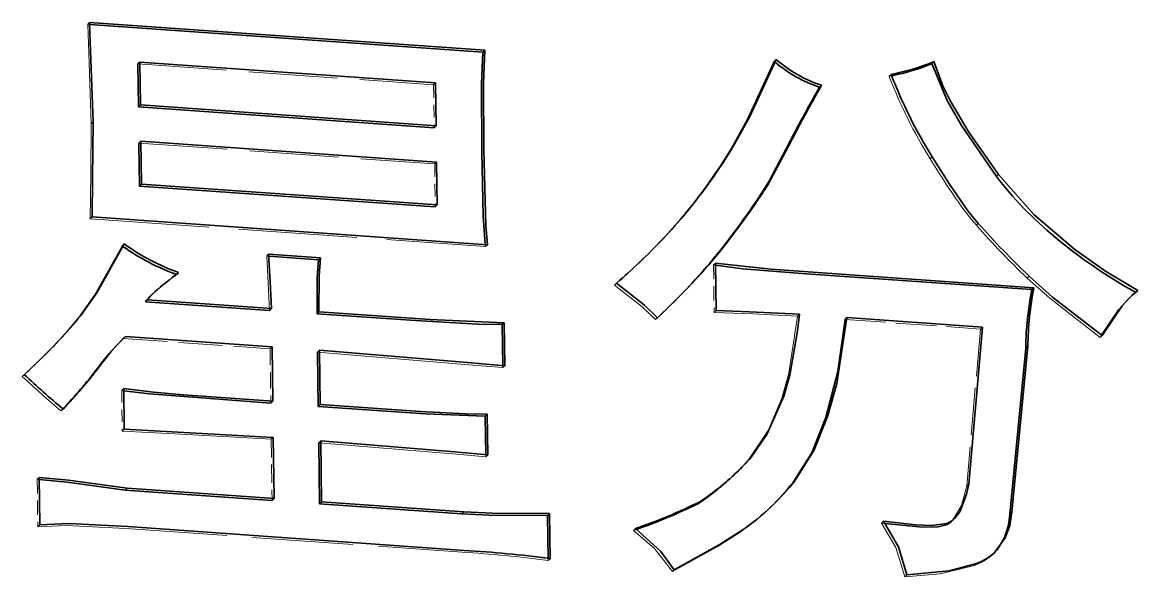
# Model space of a CAD drawing. Header units: millimetres. Extents: x -631 to 3210, y -446 to 2288.
# Drawn here: x -201.43 to -185.46, y -124.83 to -116.9 of the extents above; entities that cross this region are included whole.
import ezdxf

# ---------------------------------------------------------------- set-up
doc = ezdxf.new("R2010")
doc.units = ezdxf.units.MM
doc.linetypes.add('DASHED', pattern=[15, 12, -3])
doc.layers.get('0').update_dxf_attribs({"lineweight": 18})

msp = doc.modelspace()

# ---------------------------------------------------------------- linework, layer by layer
at = {"color": 7, "linetype": 'DASHED', "lineweight": 13, "ltscale": 0.000979933}
for p, q in [((-200.493, -116.927), (-200.465, -116.9)), ((-189.019, -117.672), (-188.99, -117.645)), ((-200.414, -118.326), (-200.442, -118.353)), ((-188.434, -118.852), (-188.406, -118.825)), ((-200.457, -119.71), (-200.429, -119.683)), ((-191.964, -119.663), (-191.936, -119.636)), ((-187.772, -119.804), (-187.744, -119.777)), ((-199.22, -120.509), (-199.191, -120.482)), ((-192.952, -120.66), (-192.924, -120.633)), ((-185.491, -120.767), (-185.463, -120.739)), ((-200.625, -121.127), (-200.596, -121.1)), ((-191.526, -121.052), (-191.498, -121.025)), ((-199.983, -121.425), (-199.954, -121.398)), ((-185.999, -121.41), (-185.971, -121.383)), ((-194.552, -121.841), (-194.524, -121.814)), ((-191.025, -123.149), (-190.996, -123.122)), ((-187.91, -123.538), (-187.881, -123.511)), ((-201.208, -124.12), (-201.179, -124.092)), ((-191.169, -124.206), (-191.14, -124.179)), ((-193.903, -124.603), (-193.874, -124.576)), ((-187.801, -124.672), (-187.772, -124.645)), ((-192.124, -124.761), (-192.096, -124.734)), ((-188.797, -124.834), (-188.769, -124.807))]:
    msp.add_line(p, q, dxfattribs=at)
at = {"color": 7, "linetype": 'DASHED', "lineweight": 13, "ltscale": 0.000738823}
msp.add_line((-200.463, -116.929), (-200.493, -116.927), dxfattribs=at)
at = {"color": 7, "lineweight": 35, "ltscale": 0.14177}
msp.add_line((-200.465, -116.9), (-194.808, -117.299), dxfattribs=at)
at = {"color": 7, "lineweight": 35, "ltscale": 0.14103}
msp.add_line((-194.836, -117.326), (-200.463, -116.929), dxfattribs=at)
at = {"color": 7, "lineweight": 35, "ltscale": 0.000981563}
for p, q in [((-194.836, -117.326), (-194.808, -117.299)), ((-189.652, -121.152), (-189.624, -121.125))]:
    msp.add_line(p, q, dxfattribs=at)
at = {"color": 7, "lineweight": 35, "ltscale": 0.00098046}
for p, q in [((-199.747, -117.468), (-199.775, -117.495)), ((-199.732, -118.6), (-199.761, -118.628)), ((-186.977, -120.726), (-186.949, -120.699)), ((-197.182, -121.044), (-197.21, -121.071)), ((-194.56, -121.226), (-194.532, -121.199)), ((-197.203, -121.621), (-197.175, -121.594)), ((-187.063, -121.561), (-187.035, -121.534)), ((-197.186, -122.916), (-197.158, -122.889)), ((-199.955, -123.594), (-199.927, -123.566)), ((-193.911, -123.956), (-193.883, -123.928))]:
    msp.add_line(p, q, dxfattribs=at)
at = {"color": 7, "lineweight": 35, "ltscale": 0.015375}
for p, q in [((-199.767, -118.11), (-199.775, -117.495)), ((-199.747, -117.468), (-199.739, -118.083)), ((-195.504, -118.382), (-195.512, -117.767)), ((-199.753, -119.243), (-199.761, -118.628)), ((-199.732, -118.6), (-199.724, -119.215)), ((-195.49, -119.514), (-195.498, -118.899)), ((-194.532, -121.199), (-194.524, -121.814))]:
    msp.add_line(p, q, dxfattribs=at)
at = {"color": 7, "linetype": 'DASHED', "lineweight": 13, "ltscale": 0.106124}
for p, q in [((-199.775, -117.495), (-195.541, -117.794)), ((-199.761, -118.628), (-195.526, -118.926))]:
    msp.add_line(p, q, dxfattribs=at)
at = {"color": 7, "lineweight": 35, "ltscale": 0.106124}
for p, q in [((-195.512, -117.767), (-199.747, -117.468)), ((-195.533, -118.409), (-199.767, -118.11)), ((-199.739, -118.083), (-195.504, -118.382)), ((-195.518, -119.541), (-199.753, -119.243))]:
    msp.add_line(p, q, dxfattribs=at)
at = {"color": 7, "linetype": 'DASHED', "lineweight": 13, "ltscale": 0.00098046}
for p, q in [((-190.669, -117.459), (-190.64, -117.431)), ((-195.512, -117.767), (-195.541, -117.794)), ((-191.266, -118.677), (-191.238, -118.65)), ((-200, -120.098), (-199.972, -120.071)), ((-197.931, -120.244), (-197.903, -120.217)), ((-194.8, -120.109), (-194.772, -120.082)), ((-191.535, -120.372), (-191.507, -120.345)), ((-190.331, -121.104), (-190.303, -121.077)), ((-187.713, -121.289), (-187.684, -121.262)), ((-201.429, -121.97), (-201.401, -121.943)), ((-190.556, -122.279), (-190.528, -122.252)), ((-199.998, -122.75), (-199.97, -122.723)), ((-197.865, -122.868), (-197.837, -122.841)), ((-194.794, -123.117), (-194.765, -123.09)), ((-201.216, -123.44), (-201.188, -123.413)), ((-190.726, -123.849), (-190.698, -123.822)), ((-192.653, -124.145), (-192.681, -124.172))]:
    msp.add_line(p, q, dxfattribs=at)
at = {"color": 7, "linetype": 'DASHED', "lineweight": 13, "ltscale": 0.000379337}
msp.add_line((-190.657, -117.468), (-190.669, -117.459), dxfattribs=at)
at = {"color": 7, "lineweight": 35, "ltscale": 0.000979933}
for p, q in [((-188.408, -117.489), (-188.379, -117.462)), ((-190.018, -117.828), (-189.99, -117.801)), ((-199.767, -118.11), (-199.739, -118.083)), ((-195.504, -118.382), (-195.533, -118.409)), ((-199.753, -119.243), (-199.724, -119.215)), ((-197.188, -120.297), (-197.159, -120.27)), ((-199.667, -120.898), (-199.638, -120.871)), ((-197.889, -121.023), (-197.861, -120.996)), ((-197.872, -122.35), (-197.843, -122.323)), ((-197.193, -122.398), (-197.165, -122.371)), ((-194.801, -122.535), (-194.773, -122.507)), ((-197.854, -123.742), (-197.825, -123.715)), ((-197.175, -123.79), (-197.147, -123.763))]:
    msp.add_line(p, q, dxfattribs=at)
at = {"color": 7, "linetype": 'DASHED', "lineweight": 13, "ltscale": 0.00091045}
msp.add_line((-188.983, -117.664), (-189.019, -117.672), dxfattribs=at)
at = {"color": 7, "linetype": 'DASHED', "lineweight": 13, "ltscale": 0.015375}
for p, q in [((-195.541, -117.794), (-195.533, -118.409)), ((-195.526, -118.926), (-195.518, -119.541))]:
    msp.add_line(p, q, dxfattribs=at)
at = {"color": 7, "lineweight": 35, "ltscale": 0.106126}
for p, q in [((-195.498, -118.899), (-199.732, -118.6)), ((-199.724, -119.215), (-195.49, -119.514))]:
    msp.add_line(p, q, dxfattribs=at)
at = {"color": 7, "lineweight": 13, "ltscale": 0.000979933}
for p, q in [((-190.463, -118.673), (-190.491, -118.7)), ((-190.87, -119.384), (-190.841, -119.357)), ((-200.357, -121.857), (-200.329, -121.83)), ((-190.399, -123.49), (-190.371, -123.463)), ((-187.291, -123.938), (-187.263, -123.911))]:
    msp.add_line(p, q, dxfattribs=at)
at = {"color": 7, "linetype": 'DASHED', "lineweight": 13, "ltscale": 0.000981036}
for p, q in [((-195.498, -118.899), (-195.526, -118.926)), ((-187.044, -120.56), (-187.015, -120.533)), ((-200.006, -122.167), (-199.977, -122.14)), ((-200.874, -122.462), (-200.845, -122.435))]:
    msp.add_line(p, q, dxfattribs=at)
at = {"color": 7, "lineweight": 13, "ltscale": 0.00098046}
for p, q in [((-187.454, -119.079), (-187.482, -119.106)), ((-191.433, -120.159), (-191.405, -120.132)), ((-195.139, -123.934), (-195.11, -123.906)), ((-188.225, -124.098), (-188.197, -124.071))]:
    msp.add_line(p, q, dxfattribs=at)
at = {"color": 7, "lineweight": 35, "ltscale": 0.000981036}
for p, q in [((-195.49, -119.514), (-195.518, -119.541)), ((-191.75, -123.785), (-191.721, -123.758))]:
    msp.add_line(p, q, dxfattribs=at)
at = {"color": 7, "linetype": 'DASHED', "lineweight": 13, "ltscale": 0.141769}
msp.add_line((-200.457, -119.71), (-194.8, -120.109), dxfattribs=at)
at = {"color": 7, "lineweight": 35, "ltscale": 0.141769}
msp.add_line((-194.772, -120.082), (-200.429, -119.683), dxfattribs=at)
at = {"color": 7, "linetype": 'DASHED', "lineweight": 13, "ltscale": 0.000330385}
msp.add_line((-199.989, -120.106), (-200, -120.098), dxfattribs=at)
at = {"color": 7, "lineweight": 35, "ltscale": 0.018633}
msp.add_line((-197.903, -120.217), (-197.159, -120.27), dxfattribs=at)
at = {"color": 7, "linetype": 'DASHED', "lineweight": 13, "ltscale": 0.000733797}
msp.add_line((-194.8, -120.109), (-194.803, -120.08), dxfattribs=at)
at = {"color": 7, "linetype": 'DASHED', "lineweight": 13, "ltscale": 0.000723495}
msp.add_line((-197.902, -120.246), (-197.931, -120.244), dxfattribs=at)
at = {"color": 7, "lineweight": 35, "ltscale": 0.017909}
msp.add_line((-197.188, -120.297), (-197.902, -120.246), dxfattribs=at)
at = {"color": 7, "linetype": 'DASHED', "lineweight": 13, "ltscale": 0.000901797}
msp.add_line((-192.572, -120.314), (-192.598, -120.339), dxfattribs=at)
at = {"color": 7, "linetype": 'DASHED', "lineweight": 13, "ltscale": 0.016993}
for p, q in [((-191.535, -120.372), (-191.526, -121.052)), ((-201.216, -123.44), (-201.208, -124.12))]:
    msp.add_line(p, q, dxfattribs=at)
at = {"color": 7, "linetype": 'DASHED', "lineweight": 13, "ltscale": 0.000725467}
msp.add_line((-191.507, -120.377), (-191.535, -120.372), dxfattribs=at)
at = {"color": 7, "lineweight": 35, "ltscale": 0.016994}
for p, q in [((-191.498, -121.025), (-191.507, -120.345)), ((-201.179, -124.092), (-201.188, -123.413))]:
    msp.add_line(p, q, dxfattribs=at)
at = {"color": 7, "lineweight": 35, "ltscale": 0.081012}
msp.add_line((-186.977, -120.726), (-190.21, -120.498), dxfattribs=at)
at = {"color": 7, "lineweight": 35, "ltscale": 0.08101}
msp.add_line((-190.181, -120.471), (-186.949, -120.699), dxfattribs=at)
at = {"color": 7, "linetype": 'DASHED', "lineweight": 13, "ltscale": 0.000989736}
msp.add_line((-192.923, -120.634), (-192.952, -120.66), dxfattribs=at)
at = {"color": 7, "lineweight": 35, "ltscale": 0.001395}
msp.add_line((-199.574, -120.797), (-199.534, -120.759), dxfattribs=at)
at = {"color": 7, "lineweight": 35, "ltscale": 0.000850442}
msp.add_line((-185.594, -120.856), (-185.57, -120.832), dxfattribs=at)
at = {"color": 7, "lineweight": 35, "ltscale": 0.044556}
for p, q in [((-197.889, -121.023), (-199.667, -120.898)), ((-199.638, -120.871), (-197.861, -120.996))]:
    msp.add_line(p, q, dxfattribs=at)
at = {"color": 7, "linetype": 'DASHED', "lineweight": 13, "ltscale": 0.002586}
msp.add_line((-192.365, -121.154), (-192.29, -121.083), dxfattribs=at)
at = {"color": 7, "linetype": 'DASHED', "lineweight": 13, "ltscale": 0.000981563}
for p, q in [((-192.365, -121.154), (-192.336, -121.127)), ((-197.882, -121.573), (-197.853, -121.546)), ((-189.13, -124.067), (-189.102, -124.04))]:
    msp.add_line(p, q, dxfattribs=at)
at = {"color": 7, "lineweight": 35, "ltscale": 0.002444}
msp.add_line((-192.265, -121.06), (-192.336, -121.127), dxfattribs=at)
at = {"color": 7, "linetype": 'DASHED', "lineweight": 13, "ltscale": 0.000840709}
msp.add_line((-192.29, -121.083), (-192.265, -121.06), dxfattribs=at)
at = {"color": 7, "linetype": 'DASHED', "lineweight": 13, "ltscale": 0.048607}
msp.add_line((-189.652, -121.152), (-187.713, -121.289), dxfattribs=at)
at = {"color": 7, "lineweight": 35, "ltscale": 0.048605}
msp.add_line((-187.684, -121.262), (-189.624, -121.125), dxfattribs=at)
at = {"color": 7, "lineweight": 35, "ltscale": 0.014631}
msp.add_line((-194.552, -121.811), (-194.56, -121.226), dxfattribs=at)
at = {"color": 7, "linetype": 'DASHED', "lineweight": 13, "ltscale": 0.056455}
msp.add_line((-187.713, -121.289), (-187.91, -123.538), dxfattribs=at)
at = {"color": 7, "lineweight": 35, "ltscale": 0.056455}
msp.add_line((-187.881, -123.511), (-187.684, -121.262), dxfattribs=at)
at = {"color": 7, "lineweight": 35, "ltscale": 0.000954044}
msp.add_line((-199.993, -121.435), (-199.966, -121.409), dxfattribs=at)
at = {"color": 7, "linetype": 'DASHED', "lineweight": 13, "ltscale": 0.000363739}
msp.add_line((-199.993, -121.435), (-199.983, -121.425), dxfattribs=at)
at = {"color": 7, "linetype": 'DASHED', "lineweight": 13, "ltscale": 0.052656}
msp.add_line((-199.983, -121.425), (-197.882, -121.573), dxfattribs=at)
at = {"color": 7, "lineweight": 35, "ltscale": 0.000391257}
msp.add_line((-199.954, -121.398), (-199.966, -121.409), dxfattribs=at)
at = {"color": 7, "lineweight": 35, "ltscale": 0.052658}
for p, q in [((-197.853, -121.546), (-199.954, -121.398)), ((-199.927, -123.566), (-197.825, -123.715)), ((-197.854, -123.742), (-199.955, -123.594))]:
    msp.add_line(p, q, dxfattribs=at)
at = {"color": 7, "linetype": 'DASHED', "lineweight": 13, "ltscale": 0.000973848}
msp.add_line((-185.999, -121.41), (-185.98, -121.376), dxfattribs=at)
at = {"color": 7, "linetype": 'DASHED', "lineweight": 13, "ltscale": 0.019421}
msp.add_line((-197.882, -121.573), (-197.872, -122.35), dxfattribs=at)
at = {"color": 7, "lineweight": 35, "ltscale": 0.019421}
for p, q in [((-197.843, -122.323), (-197.853, -121.546)), ((-197.193, -122.398), (-197.203, -121.621)), ((-197.175, -121.594), (-197.165, -122.371))]:
    msp.add_line(p, q, dxfattribs=at)
at = {"color": 7, "lineweight": 35, "ltscale": 0.059691}
msp.add_line((-187.291, -123.938), (-187.063, -121.561), dxfattribs=at)
at = {"color": 7, "lineweight": 35, "ltscale": 0.059692}
msp.add_line((-187.035, -121.534), (-187.263, -123.911), dxfattribs=at)
at = {"color": 7, "lineweight": 35, "ltscale": 0.006001}
msp.add_line((-201.401, -121.943), (-201.227, -121.777), dxfattribs=at)
at = {"color": 7, "lineweight": 35, "ltscale": 0.004591}
msp.add_line((-201.268, -121.817), (-201.401, -121.943), dxfattribs=at)
at = {"color": 7, "lineweight": 35, "ltscale": 0.001426}
msp.add_line((-201.268, -121.817), (-201.227, -121.778), dxfattribs=at)
at = {"color": 7, "linetype": 'DASHED', "lineweight": 13, "ltscale": 0.00074318}
msp.add_line((-194.552, -121.841), (-194.552, -121.811), dxfattribs=at)
at = {"color": 7, "linetype": 'DASHED', "lineweight": 13, "ltscale": 0.000961207}
msp.add_line((-201.401, -121.943), (-201.429, -121.97), dxfattribs=at)
at = {"color": 7, "lineweight": 35, "ltscale": 0.014565}
for p, q in [((-199.97, -122.723), (-199.977, -122.14)), ((-194.773, -122.507), (-194.765, -123.09))]:
    msp.add_line(p, q, dxfattribs=at)
at = {"color": 7, "linetype": 'DASHED', "lineweight": 13, "ltscale": 0.014566}
msp.add_line((-200.006, -122.167), (-199.998, -122.75), dxfattribs=at)
at = {"color": 7, "linetype": 'DASHED', "lineweight": 13, "ltscale": 0.000717442}
msp.add_line((-199.977, -122.172), (-200.006, -122.167), dxfattribs=at)
at = {"color": 7, "linetype": 'DASHED', "lineweight": 13, "ltscale": 0.000975209}
msp.add_line((-200.874, -122.462), (-200.847, -122.433), dxfattribs=at)
at = {"color": 7, "lineweight": 35, "ltscale": 0.01382}
msp.add_line((-194.794, -123.087), (-194.801, -122.535), dxfattribs=at)
at = {"color": 7, "linetype": 'DASHED', "lineweight": 13, "ltscale": 0.021848}
msp.add_line((-197.865, -122.868), (-197.854, -123.742), dxfattribs=at)
at = {"color": 7, "lineweight": 35, "ltscale": 0.021849}
for p, q in [((-197.825, -123.715), (-197.837, -122.841)), ((-197.158, -122.889), (-197.147, -123.763))]:
    msp.add_line(p, q, dxfattribs=at)
at = {"color": 7, "lineweight": 35, "ltscale": 0.021848}
msp.add_line((-197.175, -123.79), (-197.186, -122.916), dxfattribs=at)
at = {"color": 7, "linetype": 'DASHED', "lineweight": 13, "ltscale": 0.000745468}
msp.add_line((-194.794, -123.117), (-194.794, -123.087), dxfattribs=at)
at = {"color": 7, "lineweight": 35, "ltscale": 0.001121}
msp.add_line((-191.237, -123.373), (-191.204, -123.342), dxfattribs=at)
at = {"color": 7, "linetype": 'DASHED', "lineweight": 13, "ltscale": 0.000720559}
msp.add_line((-201.188, -123.442), (-201.216, -123.44), dxfattribs=at)
at = {"color": 7, "lineweight": 35, "ltscale": 0.051038}
for p, q in [((-195.139, -123.934), (-197.175, -123.79)), ((-197.147, -123.763), (-195.11, -123.906))]:
    msp.add_line(p, q, dxfattribs=at)
at = {"color": 7, "linetype": 'DASHED', "lineweight": 13, "ltscale": 0.00046619}
msp.add_line((-190.726, -123.849), (-190.713, -123.836), dxfattribs=at)
at = {"color": 7, "lineweight": 35, "ltscale": 0.01541}
msp.add_line((-193.903, -124.572), (-193.911, -123.956), dxfattribs=at)
at = {"color": 7, "lineweight": 35, "ltscale": 0.016184}
msp.add_line((-193.883, -123.928), (-193.874, -124.576), dxfattribs=at)
at = {"color": 7, "lineweight": 35, "ltscale": 0.001003}
msp.add_line((-188.113, -124.029), (-188.084, -124.002), dxfattribs=at)
at = {"color": 7, "linetype": 'DASHED', "lineweight": 13, "ltscale": 0.120707}
msp.add_line((-199.948, -124.144), (-195.131, -124.484), dxfattribs=at)
at = {"color": 7, "lineweight": 35, "ltscale": 0.120707}
msp.add_line((-195.103, -124.457), (-199.919, -124.117), dxfattribs=at)
at = {"color": 7, "linetype": 'DASHED', "lineweight": 13, "ltscale": 0.001188}
msp.add_line((-192.636, -124.157), (-192.681, -124.172), dxfattribs=at)
at = {"color": 7, "linetype": 'DASHED', "lineweight": 13, "ltscale": 0.001337}
msp.add_line((-189.077, -124.074), (-189.13, -124.067), dxfattribs=at)
at = {"color": 7, "linetype": 'DASHED', "lineweight": 13, "ltscale": 0.00099072}
msp.add_line((-187.537, -124.513), (-187.509, -124.486), dxfattribs=at)
at = {"color": 7, "linetype": 'DASHED', "lineweight": 13, "ltscale": 0.000494717}
msp.add_line((-187.537, -124.513), (-187.523, -124.499), dxfattribs=at)
at = {"color": 7, "linetype": 'DASHED', "lineweight": 13, "ltscale": 0.000772931}
msp.add_line((-193.903, -124.603), (-193.903, -124.572), dxfattribs=at)
at = {"color": 7, "linetype": 'DASHED', "lineweight": 13}
for points in [[(-200.493, -116.927), (-200.467, -117.621), (-200.442, -118.353)], [(-190.669, -117.459), (-191.052, -118.288), (-191.266, -118.677)], [(-200.442, -118.353), (-200.448, -119.07), (-200.457, -119.71)], [(-200, -120.098), (-200.394, -120.803), (-200.625, -121.127)], [(-197.931, -120.244), (-197.91, -120.634), (-197.889, -121.023)], [(-192.952, -120.66), (-192.555, -120.971), (-192.365, -121.154)], [(-187.044, -120.56), (-186.719, -120.849), (-185.999, -121.41)], [(-191.526, -121.052), (-190.973, -121.073), (-190.331, -121.104)], [(-190.331, -121.104), (-190.458, -121.921), (-190.556, -122.279)], [(-197.203, -121.621), (-195.037, -121.8), (-194.552, -121.841)], [(-190.556, -122.279), (-190.754, -122.741), (-191.025, -123.149)], [(-199.998, -122.75), (-199.245, -122.787), (-197.865, -122.868)], [(-197.186, -122.916), (-195.214, -123.081), (-194.794, -123.117)], [(-187.91, -123.538), (-187.984, -123.816), (-188.113, -124.029)], [(-201.208, -124.12), (-200.799, -124.102), (-199.948, -124.144)], [(-192.681, -124.172), (-192.382, -124.428), (-192.124, -124.761)], [(-192.124, -124.761), (-191.483, -124.405), (-191.169, -124.206)], [(-189.13, -124.067), (-188.925, -124.416), (-188.797, -124.834)], [(-188.797, -124.834), (-188.289, -124.793), (-187.801, -124.672)]]:
    msp.add_lwpolyline(points, dxfattribs=at)
at = {"color": 7, "lineweight": 35}
for points in [[(-200.414, -118.326), (-200.457, -117.185), (-200.465, -116.9)], [(-194.85, -118.748), (-194.854, -117.781), (-194.836, -117.326)], [(-194.808, -117.299), (-194.826, -117.77), (-194.822, -118.721)], [(-191.238, -118.65), (-191.02, -118.255), (-190.64, -117.431)], [(-187.482, -119.106), (-187.985, -118.377), (-188.19, -118.017), (-188.408, -117.489)], [(-188.379, -117.462), (-188.25, -117.808), (-188.142, -118.029), (-187.889, -118.457), (-187.454, -119.079)], [(-200.429, -119.683), (-200.422, -119.14), (-200.414, -118.326)], [(-194.803, -120.08), (-194.83, -119.669), (-194.85, -118.748)], [(-194.822, -118.721), (-194.794, -119.81), (-194.772, -120.082)], [(-190.87, -119.384), (-190.739, -119.172), (-190.491, -118.7)], [(-190.463, -118.673), (-190.757, -119.226), (-190.841, -119.357)], [(-187.744, -119.777), (-187.892, -119.596), (-188.158, -119.217), (-188.406, -118.825)], [(-187.454, -119.079), (-186.946, -119.653), (-186.364, -120.15), (-185.922, -120.46), (-185.463, -120.739)], [(-200.596, -121.1), (-200.364, -120.773), (-199.972, -120.071)], [(-197.861, -120.996), (-197.882, -120.607), (-197.903, -120.217)], [(-197.21, -121.071), (-197.207, -120.554), (-197.188, -120.297)], [(-197.159, -120.27), (-197.179, -120.526), (-197.182, -121.044)], [(-191.507, -120.345), (-190.712, -120.432), (-190.181, -120.471)], [(-190.21, -120.498), (-191.114, -120.427), (-191.507, -120.377)], [(-185.971, -121.383), (-186.68, -120.832), (-187.015, -120.533)], [(-192.336, -121.127), (-192.522, -120.948), (-192.924, -120.633)], [(-185.98, -121.376), (-185.734, -121.009), (-185.594, -120.856)], [(-185.57, -120.832), (-185.687, -120.959), (-185.971, -121.383)], [(-194.56, -121.226), (-194.907, -121.218), (-195.8, -121.168), (-197.21, -121.071)], [(-197.182, -121.044), (-195.591, -121.153), (-194.532, -121.199)], [(-190.303, -121.077), (-191.02, -121.044), (-191.498, -121.025)], [(-190.528, -122.252), (-190.442, -121.948), (-190.333, -121.316), (-190.303, -121.077)], [(-189.925, -122.555), (-189.757, -121.897), (-189.652, -121.152)], [(-189.624, -121.125), (-189.771, -122.071), (-189.896, -122.528)], [(-194.524, -121.814), (-195.054, -121.769), (-197.175, -121.594)], [(-199.977, -122.14), (-199.551, -122.193), (-199.124, -122.229), (-197.843, -122.323)], [(-197.872, -122.35), (-199.607, -122.217), (-199.977, -122.172)], [(-190.996, -123.122), (-190.771, -122.797), (-190.528, -122.252)], [(-194.801, -122.535), (-195.658, -122.502), (-197.193, -122.398)], [(-197.165, -122.371), (-195.729, -122.469), (-195.087, -122.503), (-194.773, -122.507)], [(-190.399, -123.49), (-190.129, -123.06), (-189.925, -122.555)], [(-189.896, -122.528), (-190.093, -123.019), (-190.371, -123.463)], [(-197.837, -122.841), (-199.543, -122.745), (-199.97, -122.723)], [(-194.765, -123.09), (-195.244, -123.049), (-197.158, -122.889)], [(-201.188, -123.413), (-200.769, -123.453), (-199.927, -123.566)], [(-199.955, -123.594), (-200.787, -123.481), (-201.188, -123.442)], [(-188.084, -124.001), (-188.01, -123.905), (-187.913, -123.654), (-187.881, -123.511)], [(-193.911, -123.956), (-194.747, -123.951), (-195.139, -123.934)], [(-195.11, -123.906), (-194.703, -123.924), (-193.883, -123.928)], [(-188.769, -124.807), (-188.889, -124.407), (-189.102, -124.04)], [(-189.102, -124.04), (-188.642, -124.093), (-188.408, -124.101), (-188.197, -124.071)], [(-187.263, -123.911), (-187.295, -124.1), (-187.359, -124.279), (-187.509, -124.485)], [(-199.919, -124.117), (-200.764, -124.075), (-201.179, -124.092)], [(-192.096, -124.734), (-192.289, -124.471), (-192.653, -124.145)], [(-191.14, -124.179), (-191.452, -124.376), (-192.096, -124.734)], [(-188.225, -124.098), (-188.317, -124.119), (-188.544, -124.127), (-189.077, -124.074)], [(-187.772, -124.645), (-188.161, -124.749), (-188.769, -124.807)]]:
    msp.add_lwpolyline(points, dxfattribs=at)
for centre, radius, start, end in [((-189.414, -116.01), 1.915, 229.563, 251.6338), ((-189.404, -116.015), 1.879, 228.8945, 251.8573), ((-189.604, -114.461), 3.242, 280.9, 292.1964), ((-189.58, -114.652), 3.071, 281.2119, 292.4592), ((-182.718, -115.262), 6.71, 200.8018, 212.0657), ((-167.194, -130.817), 26.26, 150.3554, 152.5201), ((-167.057, -130.848), 26.383, 150.3618, 152.5164), ((-197.793, -114.748), 7.628, 320.1552, 329.2341), ((-201.834, -112.01), 13.213, 321.9206, 326.0755), ((-201.833, -111.964), 13.247, 321.9276, 326.072), ((-198.202, -114.391), 8.172, 313.2932, 320.0712), ((-179.242, -112.306), 11.318, 221.3068, 226.6213), ((-198.123, -117.473), 3.228, 234.6783, 250.1473), ((-198.116, -117.485), 3.183, 234.3349, 250.2584), ((-198.583, -114.379), 9.194, 313.1896, 321.0474), ((-198.436, -114.463), 9.032, 313.0878, 321.1227), ((-199.235, -113.321), 9.659, 310.7986, 313.4019), ((-199.209, -113.407), 9.578, 311.017, 313.7036), ((-196.184, -124.583), 5.084, 126.2506, 131.2176), ((-182.664, -121.571), 4.371, 168.4963, 179.511), ((-198.935, -121.478), 0.934, 133.2073, 141.5856), ((-198.877, -121.473), 0.971, 132.5971, 141.6384), ((-182.689, -121.598), 4.375, 168.5032, 179.5095), ((-184.675, -121.757), 1.287, 127.7524, 134.0676), ((-205.836, -116.842), 6.752, 313.0473, 320.9052), ((-197.524, -123.925), 3.507, 134.7668, 143.8797), ((-197.492, -123.9), 3.511, 134.7915, 143.8754), ((-191.764, -111.65), 14.099, 226.8845, 229.8996), ((-206.594, -117.029), 7.888, 316.7639, 322.2584), ((-206.792, -116.813), 8.183, 316.6101, 322.1792), ((-193.244, -121.212), 2.95, 313.7499, 319.6447), ((-194.033, -120.407), 4.077, 304.0644, 313.3124), ((-193.995, -120.392), 4.061, 304.0416, 313.4061), ((-193.191, -121.28), 3.56, 314.1067, 321.6273), ((-193.157, -121.256), 3.554, 313.7759, 321.6072), ((-195.051, -117.07), 7.47, 288.7285, 296.4711), ((-195.168, -116.888), 7.697, 289.2062, 296.367), ((-193.008, -121.412), 3.338, 304.0196, 313.79), ((-188.32, -123.817), 0.297, 288.615, 314.3335), ((-188.294, -123.787), 0.3, 288.8576, 314.4322), ((-196.067, -140.991), 16.562, 82.3931, 86.6649), ((-188.005, -123.962), 0.722, 288.7754, 313.4326)]:
    msp.add_arc(centre, radius, start, end, dxfattribs=at)
at = {"color": 7, "linetype": 'DASHED', "lineweight": 13}
for centre, radius, start, end in [((-182.629, -115.231), 6.841, 200.9076, 211.9563), ((-197.639, -114.904), 7.406, 320.0186, 329.3712), ((-198.178, -114.467), 8.1, 313.6141, 320.0999), ((-179.272, -112.335), 11.316, 221.3065, 226.6223), ((-196.615, -124.098), 4.434, 125.962, 131.8725), ((-184.701, -121.786), 1.29, 127.7577, 133.8269), ((-205.793, -116.943), 6.65, 312.874, 321.007), ((-191.734, -111.61), 14.188, 226.896, 229.8922), ((-193.274, -121.237), 2.952, 313.6297, 319.6298), ((-193.031, -121.444), 3.331, 303.9875, 313.7756), ((-196.098, -141.042), 16.586, 82.3947, 86.6602), ((-188.035, -123.985), 0.725, 288.8282, 313.3226)]:
    msp.add_arc(centre, radius, start, end, dxfattribs=at)
msp.add_ellipse((-190.943, -111.855), major_axis=(3.528, -8.182), ratio=0.094352, start_param=5.696156, end_param=5.999866, dxfattribs=at)
at = {"color": 7, "lineweight": 35}
for centre, major_axis, ratio, start_param, end_param in [((-180.512, -118.149), (7.588, -1.06), 0.533538, 3.628389, 4.073355), ((-192.435, -119.27), (4.891, -5.25), 0.307824, 0.013076, 0.266362)]:
    msp.add_ellipse(centre, major_axis=major_axis, ratio=ratio, start_param=start_param, end_param=end_param, dxfattribs=at)

doc.saveas('drawing.dxf')
